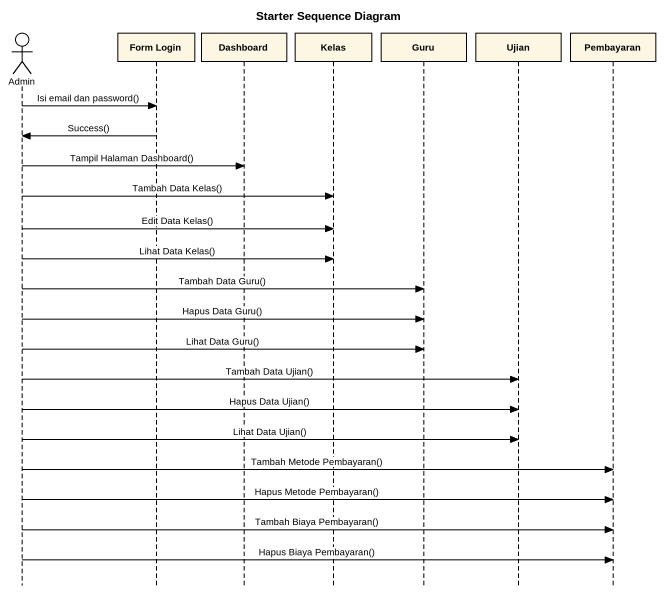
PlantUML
@startuml
title Starter Sequence Diagram
hide footbox
actor Admin
participant "Form Login" as Form_Login
participant Dashboard
participant Kelas
participant Guru
participant Ujian
participant Pembayaran

Admin -> Form_Login : Isi email dan password()
Form_Login -> Admin : Success()
Admin -> Dashboard : Tampil Halaman Dashboard()
Admin -> Kelas : Tambah Data Kelas()
Admin -> Kelas : Edit Data Kelas()
Admin -> Kelas : Lihat Data Kelas()
Admin -> Guru : Tambah Data Guru()
Admin -> Guru : Hapus Data Guru()
Admin -> Guru : Lihat Data Guru()
Admin -> Ujian : Tambah Data Ujian()
Admin -> Ujian : Hapus Data Ujian()
Admin -> Ujian : Lihat Data Ujian()
Admin -> Pembayaran : Tambah Metode Pembayaran()
Admin -> Pembayaran : Hapus Metode Pembayaran()
Admin -> Pembayaran : Tambah Biaya Pembayaran()
Admin -> Pembayaran : Hapus Biaya Pembayaran()
@enduml
